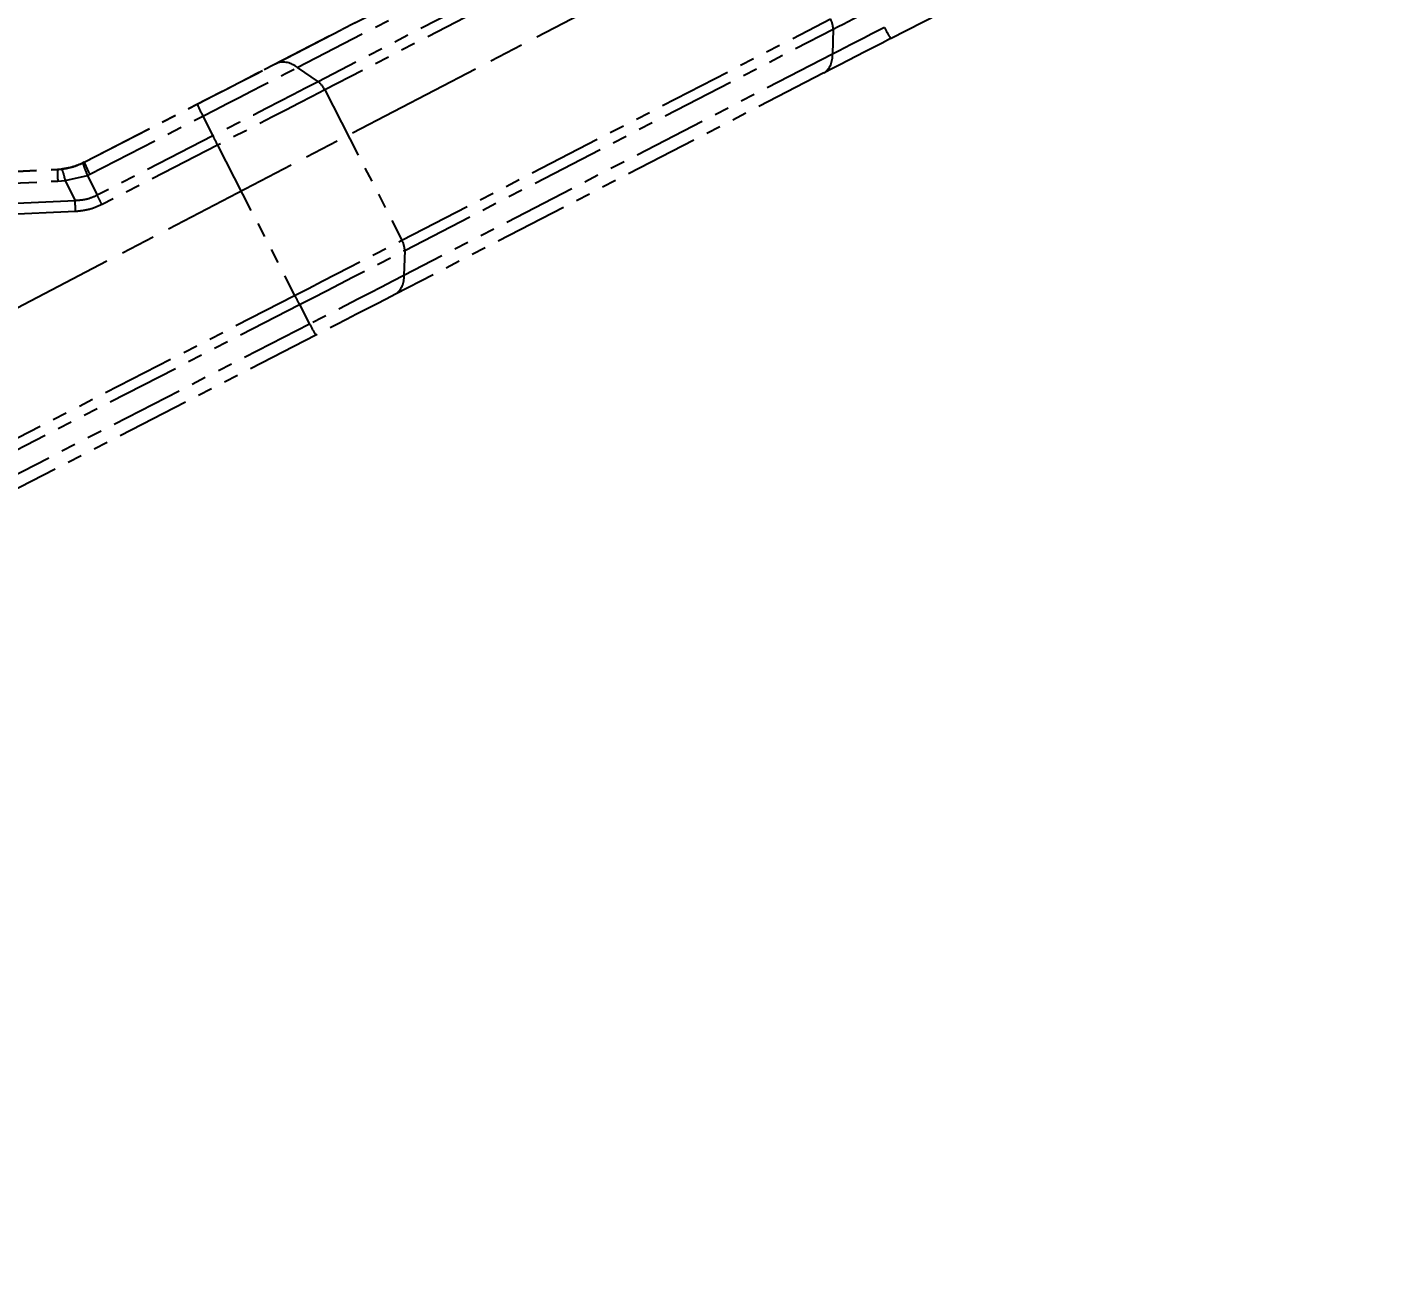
# Model space of a CAD drawing. Header units: millimetres. Extents: x 2136 to 4572, y 748 to 2471.
# Drawn here: x 4104 to 4222.7, y 1115.8 to 1224.6 of the extents above; entities that cross this region are included whole.
import ezdxf

# ---------------------------------------------------------------- set-up
doc = ezdxf.new("R2010")
doc.units = ezdxf.units.MM
doc.linetypes.add('AM_ISO08W050', pattern=[18, 12, -1.5, 3, -1.5])
doc.linetypes.add('PHANTOM', pattern=[12.7, 6.35, -1.27, 1.27, -1.27, 1.27, -1.27])
doc.layers.add('AM_7', color=4, linetype='AM_ISO08W050', lineweight=25)
doc.layers.add('标注', color=3, linetype='Continuous', lineweight=13)
doc.styles.add('SLDTEXTSTYLE1', font='txt.shx', dxfattribs={"width": 0.7, "bigfont": 'gbcbig.shx'})
doc.dimstyles.new('SLDDIMSTYLE12$2', dxfattribs={"dimtxt": 12, "dimasz": 10, "dimexe": 0, "dimexo": 0.0625, "dimgap": 0.875, "dimtad": 1, "dimdec": 1, "dimlfac": 1.8, "dimrnd": 1e-09, "dimzin": 12, "dimdsep": 46, "dimtxsty": 'SLDTEXTSTYLE1', "dimcen": 0.09, "dimdle": 8.16, "dimclrd": 3, "dimclre": 3, "dimadec": 0, "dimazin": 3, "dimtfac": 1, "dimtdec": 1, "dimtofl": 0, "dimtmove": 0, "dimatfit": 3, "dimfxl": 0, "dimfrac": 2, "dimtolj": 1, "dimlwd": 5, "dimlwe": 5, "dimarcsym": 0})

# ---------------------------------------------------------------- blocks, each defined once
blk = doc.blocks.new('*D62')
at = {"layer": 'Defpoints', "color": 0, "transparency": 16777216}
for p in [(3918.41, 1354.23), (3919.83, 1273.16), (4222.68, 1262.59), (4222.68, 1262.59), (3941.07, 1115.82)]:
    blk.add_point(p, dxfattribs=at)
at = {"layer": '标注', "color": 3, "linetype": 'Continuous', "lineweight": 5, "transparency": 16777216}
blk.add_arc((4222.68, 1262.59), 303.03, 165.1292, 205.6373, dxfattribs=at)
at = {"layer": '标注', "color": 3, "transparency": 16777216}
for points in [[(3928.19, 1340.82), (3931.4, 1339.91), (3932.52, 1349.98)], [(3950.97, 1132.23), (3947.99, 1130.73), (3953.95, 1122.54)]]:
    blk.add_solid(points, dxfattribs=at)
at = {"layer": '标注', "color": 0, "transparency": 16777216, "insert": (3926.83, 1234.71), "char_height": 10, "attachment_point": 5, "rotation": 275.3833, "style": 'SLDTEXTSTYLE1'}
blk.add_mtext('\\A1;60%%D', dxfattribs=at)

msp = doc.modelspace()

# ---------------------------------------------------------------- linework, layer by layer
at = {"color": 7, "linetype": 'PHANTOM', "lineweight": 25}
for p, q in [((4124.549, 1220.966), (4161.672, 1240.132)), ((4125.659, 1221.521), (4162.782, 1240.687)), ((4127.422, 1221.145), (4164.544, 1240.311)), ((4166.361, 1239.082), (4129.238, 1219.916)), ((4166.939, 1238.364), (4129.816, 1219.198)), ((4178.836, 1223.646), (4200.869, 1234.959)), ((4136.497, 1206.189), (4173.62, 1225.355)), ((4136.742, 1205.305), (4173.864, 1224.471)), ((4173.864, 1224.471), (4173.795, 1222.298)), ((4173.795, 1222.298), (4136.672, 1203.132)), ((4127.422, 1221.145), (4129.238, 1219.916)), ((4173.06, 1220.672), (4135.938, 1201.506)), ((4129.816, 1219.198), (4136.497, 1206.189)), ((4108.952, 1212.933), (4118.756, 1217.967)), ((4108.97, 1212.959), (4118.773, 1217.992)), ((4109.447, 1211.904), (4119.25, 1216.938)), ((4119.25, 1216.938), (4120.109, 1215.216)), ((4120.109, 1215.216), (4110.103, 1210.078)), ((4120.518, 1214.411), (4110.512, 1209.274)), ((4120.518, 1214.411), (4127.199, 1201.402)), ((4108.971, 1212.959), (4108.867, 1212.907)), ((4108.868, 1212.908), (4108.97, 1212.959)), ((4108.952, 1212.933), (4108.97, 1212.959)), ((4098.481, 1211.93), (4106.649, 1212.318)), ((4098.5, 1211.957), (4106.668, 1212.345)), ((4098.509, 1210.925), (4106.677, 1211.313)), ((4106.649, 1212.318), (4106.668, 1212.345)), ((4106.668, 1212.345), (4106.983, 1212.369)), ((4106.677, 1211.313), (4107.308, 1211.361)), ((4107.308, 1211.361), (4109.243, 1211.803)), ((4107.308, 1211.361), (4108.184, 1209.604)), ((4109.243, 1211.803), (4109.447, 1211.904)), ((4109.243, 1211.803), (4110.103, 1210.078)), ((4108.184, 1209.604), (4099.376, 1209.186)), ((4108.226, 1208.672), (4099.417, 1208.254)), ((4136.742, 1205.305), (4136.672, 1203.132)), ((4009.13, 1140.776), (4127.199, 1201.402)), ((4009.543, 1139.979), (4127.612, 1200.605)), ((4127.612, 1200.605), (4128.501, 1198.925)), ((4128.501, 1198.925), (4009.732, 1137.939)), ((4129.034, 1197.952), (4010.265, 1136.967))]:
    msp.add_line(p, q, dxfattribs=at)
at = {"color": 7, "linetype": 'PHANTOM', "lineweight": 25, "flags": 128}
for points in [[(4173.864, 1224.471), (4174.285, 1224.688), (4174.715, 1224.91), (4175.153, 1225.136), (4175.598, 1225.365), (4176.047, 1225.596), (4176.501, 1225.829), (4176.957, 1226.064), (4177.415, 1226.299)], [(4178.303, 1224.619), (4177.722, 1224.32), (4177.143, 1224.023), (4176.567, 1223.726), (4175.996, 1223.433), (4175.432, 1223.142), (4174.875, 1222.855), (4174.329, 1222.574), (4173.795, 1222.298)], [(4178.836, 1223.646), (4178.092, 1223.264), (4177.35, 1222.883), (4176.612, 1222.503), (4175.881, 1222.126), (4175.157, 1221.754), (4174.445, 1221.387), (4173.745, 1221.026), (4173.06, 1220.672)], [(4118.756, 1217.967), (4119.645, 1218.424), (4120.532, 1218.88), (4121.414, 1219.334), (4122.288, 1219.784), (4123.153, 1220.229), (4124.004, 1220.667), (4124.841, 1221.099), (4125.659, 1221.521)], [(4118.773, 1217.992), (4119.517, 1218.375), (4120.259, 1218.756), (4120.997, 1219.136), (4121.729, 1219.512), (4122.452, 1219.885), (4123.165, 1220.252), (4123.864, 1220.613), (4124.549, 1220.966)], [(4119.25, 1216.938), (4120.303, 1217.479), (4121.353, 1218.019), (4122.397, 1218.556), (4123.432, 1219.088), (4124.455, 1219.615), (4125.463, 1220.134), (4126.453, 1220.645), (4127.422, 1221.145)], [(4129.238, 1219.916), (4128.156, 1219.357), (4127.05, 1218.787), (4125.924, 1218.206), (4124.781, 1217.618), (4123.624, 1217.023), (4122.458, 1216.423), (4121.285, 1215.82), (4120.109, 1215.216)], [(4129.816, 1219.198), (4128.713, 1218.629), (4127.587, 1218.048), (4126.44, 1217.457), (4125.276, 1216.858), (4124.098, 1216.252), (4122.91, 1215.641), (4121.716, 1215.027), (4120.518, 1214.411)], [(4127.199, 1201.402), (4128.396, 1202.017), (4129.591, 1202.631), (4130.779, 1203.242), (4131.957, 1203.848), (4133.121, 1204.448), (4134.268, 1205.039), (4135.394, 1205.62), (4136.497, 1206.189)], [(4127.612, 1200.605), (4128.788, 1201.209), (4129.961, 1201.812), (4131.128, 1202.412), (4132.284, 1203.007), (4133.427, 1203.595), (4134.553, 1204.176), (4135.659, 1204.746), (4136.742, 1205.305)], [(4136.672, 1203.132), (4135.703, 1202.632), (4134.713, 1202.121), (4133.705, 1201.602), (4132.682, 1201.075), (4131.647, 1200.542), (4130.603, 1200.005), (4129.553, 1199.466), (4128.501, 1198.925)], [(4135.938, 1201.506), (4135.119, 1201.084), (4134.283, 1200.653), (4133.431, 1200.214), (4132.567, 1199.769), (4131.692, 1199.319), (4130.81, 1198.865), (4129.923, 1198.409), (4129.034, 1197.952)]]:
    msp.add_lwpolyline(points, dxfattribs=at)
at = {"color": 7, "linetype": 'PHANTOM', "lineweight": 25}
for centre, radius, start, end in [((4171.915, 1224.407), 1.95, 1.87285, 29.07368), ((4191.442, 1231.193), 14.692, 206.58125, 210.908), ((4172.034, 1222.115), 1.77, 305.42077, 5.94037), ((4126.21, 1219.788), 1.819, 48.25846, 107.64249), ((4128.031, 1218.353), 1.975, 25.35742, 52.32481), ((4133.658, 1224.494), 16.269, 203.65317, 207.67445), ((4195.136, 1252.816), 83.921, 206.61798, 207.23391), ((4123.854, 1219.46), 16.269, 203.65317, 207.67445), ((4126.656, 1212.374), 20.007, 180.16315, 183.04177), ((4134.793, 1205.241), 1.95, 1.87308, 29.07364), ((4134.912, 1202.949), 1.77, 305.42077, 5.94037), ((4200.78, 1239.101), 82.676, 207.12832, 207.75053), ((4141.64, 1205.499), 14.692, 206.58128, 210.90794)]:
    msp.add_arc(centre, radius, start, end, dxfattribs=at)
for points, knots in [([(4106.965, 1212.342), (4107.295, 1212.391), (4107.945, 1212.489), (4108.552, 1212.753), (4108.851, 1212.883)], [0, 0, 0, 0, 0.5083155, 1, 1, 1, 1]), ([(4106.983, 1212.369), (4107.313, 1212.417), (4107.961, 1212.513), (4108.569, 1212.778), (4108.868, 1212.908)], [0, 0, 0, 0, 0.50800634, 1, 1, 1, 1]), ([(4108.851, 1212.883), (4108.87, 1212.892), (4108.904, 1212.909), (4108.938, 1212.926), (4108.952, 1212.933)], [0, 0, 0, 0, 0.5601455, 1, 1, 1, 1]), ([(4108.851, 1212.883), (4108.855, 1212.825), (4108.863, 1212.709), (4109.116, 1212.105), (4109.243, 1211.803)], [0, 0, 0, 0, 0.5, 1, 1, 1, 1]), ([(4106.649, 1212.318), (4106.708, 1212.321), (4106.814, 1212.327), (4106.918, 1212.337), (4106.965, 1212.342)], [0, 0, 0, 0, 0.5576718, 1, 1, 1, 1]), ([(4106.965, 1212.342), (4107.012, 1212.298), (4107.108, 1212.211), (4107.242, 1211.644), (4107.308, 1211.361)], [0, 0, 0, 0, 0.5008043, 1, 1, 1, 1]), ([(4110.103, 1210.078), (4109.802, 1209.946), (4109.19, 1209.677), (4108.523, 1209.629), (4108.184, 1209.604)], [0, 0, 0, 0, 0.4914989, 1, 1, 1, 1]), ([(4110.512, 1209.274), (4110.154, 1209.115), (4109.425, 1208.79), (4108.631, 1208.712), (4108.226, 1208.672)], [0, 0, 0, 0, 0.4902935, 1, 1, 1, 1])]:
    msp.add_open_spline(points, degree=3, knots=knots, dxfattribs=at)
for points in [[(4110.512, 1209.274), (4110.472, 1209.351), (4110.393, 1209.506), (4110.281, 1209.726), (4110.18, 1209.925), (4110.129, 1210.027), (4110.103, 1210.078)], [(4108.226, 1208.672), (4108.221, 1208.763), (4108.213, 1208.945), (4108.201, 1209.202), (4108.191, 1209.432), (4108.187, 1209.547), (4108.184, 1209.604)]]:
    msp.add_open_spline(points, degree=3, dxfattribs=at)
at = {"layer": 'AM_7'}
msp.add_line((4222.678, 1262.593), (3941.065, 1115.819), dxfattribs=at)

# ---------------------------------------------------------------- dimensions: what is measured, and where the dimension line sits
at = {"layer": '标注'}
dim = msp.add_angular_dim_2l(base=(3919.83, 1273.16), line1=((4222.678, 1262.593), (3918.41, 1354.235)), line2=((4222.678, 1262.593), (3941.065, 1115.819)), text='60%%D', dimstyle='SLDDIMSTYLE12$2', override={"dimtxt": 10, "dimadec": 3, "dimtdec": 3, "dimtzin": 0}, dxfattribs=at)
dim.commit()
dim.dimension.update_dxf_attribs({"geometry": '*D62', "text_midpoint": (3926.832, 1234.715)})

doc.saveas('drawing.dxf')
